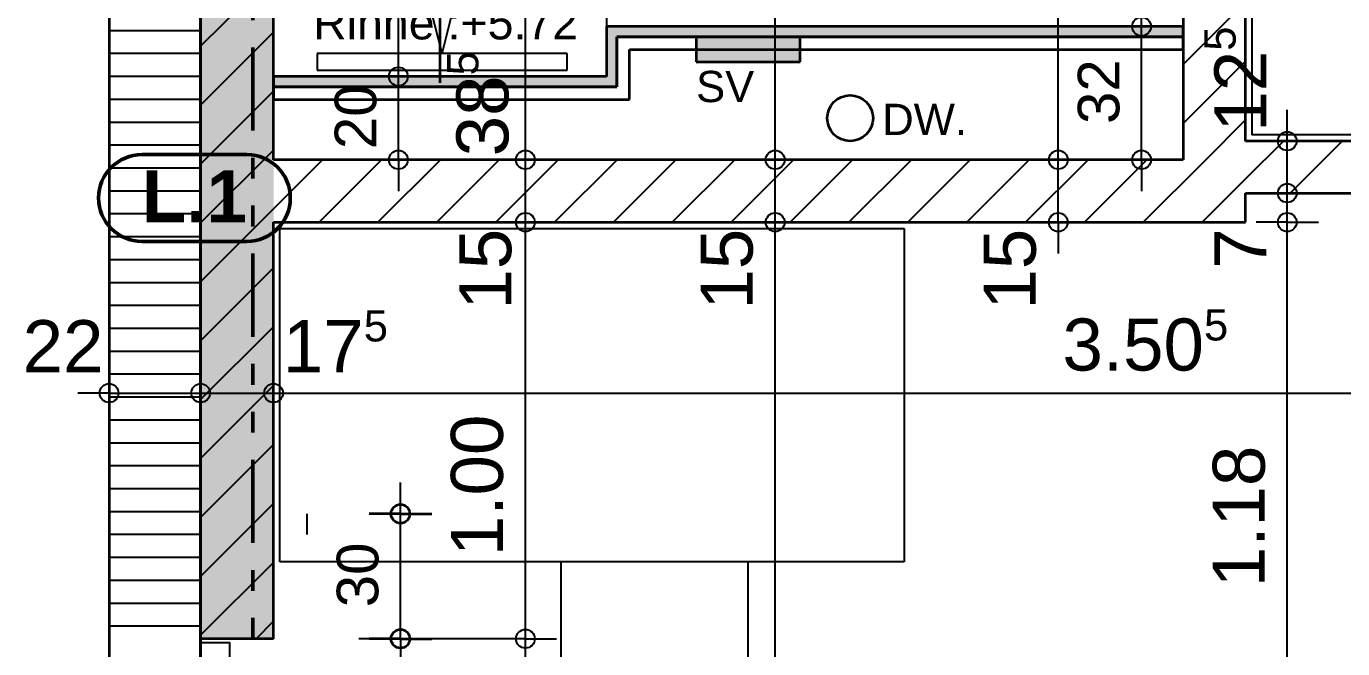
# Model space of a CAD drawing. Header units: centimetres. Extents: x 0.3 to 84.3, y 0.3 to 59.7.
# Drawn here: x 30.82 to 37.15, y 34.55 to 37.53 of the extents above; entities that cross this region are included whole.
import ezdxf

# ---------------------------------------------------------------- set-up
doc = ezdxf.new("R2010")
doc.units = ezdxf.units.CM
for name, pattern in [('AUSGEZOGEN', [0]), ('LINIE_23', [0.79, 0.4, -0.13, 0, -0.13, 0, -0.13]), ('PUNKT', [6.35, 0, -6.35]), ('RAND', [44.45, 12.7, -6.35, 12.7, -6.35, 0, -6.35]), ('VERDECKT', [9.525, 6.35, -3.175])]:
    doc.linetypes.add(name, pattern=pattern)
for name, color, linetype, lineweight in [('Bad', 7, 'AUSGEZOGEN', 25), ('Bauachsen grob', 7, 'RAND', 25), ('Daemmung', 7, 'AUSGEZOGEN', 35), ('Fenster', 7, 'AUSGEZOGEN', 35), ('Fuellflaeche tragende Wände MW', 7, 'AUSGEZOGEN', 25), ('Leichtbauwaende', 7, 'AUSGEZOGEN', 35), ('Text Werkplan Ausfuehrung', 7, 'AUSGEZOGEN', 50), ('Vorhangbrett', 7, 'AUSGEZOGEN', 25), ('Wand Mauerwerk tragend', 7, 'AUSGEZOGEN', 35), ('Werkplan- Ausfuehrungsmasse', 7, 'AUSGEZOGEN', 25)]:
    doc.layers.add(name, color=color, linetype=linetype, lineweight=lineweight)
for name, color, linetype, lineweight, true_color in [('Fachplaner Sanitaer', 7, 'AUSGEZOGEN', 35, 0x656565), ('Moebel', 7, 'AUSGEZOGEN', 25, 0xababab), ('Sanitaer Apparate', 7, 'AUSGEZOGEN', 35, 0x656565), ('Sanitaer Leitungen', 7, 'AUSGEZOGEN', 35, 0x656565), ('Sanitaer Text', 7, 'AUSGEZOGEN', 35, 0x656565), ('Sanitaer Vermassung', 7, 'AUSGEZOGEN', 35, 0x656565)]:
    doc.layers.add(name, color=color, linetype=linetype, lineweight=lineweight, true_color=true_color)
doc.styles.add('ARIAL', font='ARIAL.TTF')

msp = doc.modelspace()

# ---------------------------------------------------------------- hatches: boundary and pattern name
at = {"layer": 'Fachplaner Sanitaer', "linetype": 'AUSGEZOGEN', "lineweight": 35, "true_color": 0xedf5de}
msp.add_hatch(color=7, dxfattribs=at).paths.add_polyline_path([(34.04, 37.484), (34.04, 37.364), (34.54, 37.364), (34.54, 37.484)])
at = {"layer": 'Fuellflaeche tragende Wände MW', "linetype": 'AUSGEZOGEN', "lineweight": 25}
msp.add_hatch(color=254, dxfattribs=at).paths.add_polyline_path([(31.66, 37.664), (31.66, 34.594), (32.01, 34.594), (32.01, 37.664)])
at = {"layer": 'Leichtbauwaende', "linetype": 'AUSGEZOGEN', "lineweight": 25, "true_color": 0xababab}
for points in [[(33.61, 37.484), (36.38, 37.484), (36.38, 37.534), (33.61, 37.534)], [(33.66, 37.244), (33.66, 37.484), (33.61, 37.484), (33.61, 37.244)], [(32.01, 37.244), (33.61, 37.244), (33.61, 37.294), (32.01, 37.294)]]:
    msp.add_hatch(color=253, dxfattribs=at).paths.add_polyline_path(points)

# ---------------------------------------------------------------- linework, layer by layer
at = {"layer": 'Bad', "color": 7, "linetype": 'AUSGEZOGEN', "lineweight": 25}
for p, q in [((32.82, 37.404), (32.01, 40.594)), ((32.82, 37.404), (33.61, 40.594)), ((33.61, 40.594), (33.61, 37.534)), ((32.22, 37.404), (32.22, 37.324)), ((33.42, 37.404), (32.22, 37.404)), ((33.42, 37.324), (33.42, 37.404)), ((32.22, 37.324), (33.42, 37.324))]:
    msp.add_line(p, q, dxfattribs=at)
at = {"layer": 'Bauachsen grob', "color": 32, "linetype": 'LINIE_23', "lineweight": 50, "true_color": 0xc36e14}
msp.add_line((31.91, 1.394), (31.91, 57.974), dxfattribs=at)
at = {"layer": 'Daemmung', "color": 7, "linetype": 'AUSGEZOGEN', "lineweight": 35}
for p, q in [((31.22, 37.864), (31.22, 34.394)), ((31.66, 34.594), (31.66, 37.664)), ((31.66, 34.394), (31.66, 34.594))]:
    msp.add_line(p, q, dxfattribs=at)
at = {"layer": 'Daemmung', "color": 7, "linetype": 'AUSGEZOGEN', "lineweight": 25}
for p, q in [((31.66, 37.514), (31.22, 37.514)), ((31.66, 37.404), (31.22, 37.404)), ((31.66, 37.294), (31.22, 37.294)), ((31.66, 37.184), (31.22, 37.184)), ((31.66, 37.184), (31.22, 37.184)), ((31.66, 37.074), (31.22, 37.074)), ((31.66, 36.964), (31.22, 36.964)), ((31.66, 36.854), (31.22, 36.854)), ((31.66, 36.744), (31.22, 36.744)), ((31.66, 36.744), (31.22, 36.744)), ((31.66, 36.634), (31.22, 36.634)), ((31.66, 36.524), (31.22, 36.524)), ((31.66, 36.414), (31.22, 36.414)), ((31.66, 36.304), (31.22, 36.304)), ((31.66, 36.304), (31.22, 36.304)), ((31.66, 36.194), (31.22, 36.194)), ((31.66, 36.084), (31.22, 36.084)), ((31.66, 35.974), (31.22, 35.974)), ((31.66, 35.864), (31.22, 35.864)), ((31.66, 35.864), (31.22, 35.864)), ((31.66, 35.754), (31.22, 35.754)), ((31.66, 35.644), (31.22, 35.644)), ((31.66, 35.534), (31.22, 35.534)), ((31.66, 35.424), (31.22, 35.424)), ((31.66, 35.424), (31.22, 35.424)), ((31.66, 35.314), (31.22, 35.314)), ((31.66, 35.204), (31.22, 35.204)), ((31.66, 35.094), (31.22, 35.094)), ((31.66, 34.984), (31.22, 34.984)), ((31.66, 34.984), (31.22, 34.984)), ((31.66, 34.874), (31.22, 34.874)), ((31.66, 34.764), (31.22, 34.764)), ((31.66, 34.654), (31.22, 34.654))]:
    msp.add_line(p, q, dxfattribs=at)
at = {"layer": 'Fachplaner Sanitaer', "color": 55, "linetype": 'VERDECKT', "lineweight": 35, "true_color": 0x91b44b}
for p, q in [((34.04, 37.484), (34.04, 37.364)), ((34.54, 37.484), (34.04, 37.484)), ((34.54, 37.364), (34.54, 37.484)), ((34.04, 37.364), (34.54, 37.364))]:
    msp.add_line(p, q, dxfattribs=at)
at = {"layer": 'Fenster', "color": 7, "linetype": 'AUSGEZOGEN', "lineweight": 25}
msp.add_lwpolyline([(31.66, 34.574), (31.66, 34.354), (31.8, 34.354), (31.8, 34.574), (31.66, 34.574)], dxfattribs=at)
at = {"layer": 'Leichtbauwaende', "color": 7, "linetype": 'AUSGEZOGEN', "lineweight": 35}
for p, q in [((36.38, 37.534), (33.61, 37.534)), ((33.61, 37.534), (33.61, 37.484)), ((36.38, 37.484), (36.38, 37.534)), ((33.61, 37.484), (33.61, 37.294)), ((33.66, 37.424), (33.66, 37.484)), ((33.66, 37.484), (36.38, 37.484)), ((36.38, 37.484), (33.66, 37.484)), ((33.66, 37.484), (33.66, 37.424)), ((36.38, 37.424), (36.38, 37.484)), ((33.66, 37.244), (33.66, 37.424)), ((33.66, 37.424), (33.66, 37.244)), ((33.72, 37.184), (33.72, 37.424)), ((33.72, 37.424), (36.38, 37.424)), ((33.61, 37.294), (32.01, 37.294)), ((32.01, 37.294), (32.01, 37.244)), ((33.61, 37.244), (32.01, 37.244)), ((32.01, 37.244), (32.01, 37.184)), ((32.01, 37.244), (33.61, 37.244)), ((33.61, 37.244), (33.66, 37.244)), ((33.66, 37.244), (33.61, 37.244)), ((32.01, 37.184), (33.66, 37.184)), ((33.66, 37.184), (33.72, 37.184))]:
    msp.add_line(p, q, dxfattribs=at)
at = {"layer": 'Moebel', "color": 253, "linetype": 'AUSGEZOGEN', "lineweight": 25, "true_color": 0xababab}
for p, q in [((36.71, 38.214), (36.71, 37.014)), ((39.31, 37.014), (36.71, 37.014)), ((32.04, 34.964), (32.04, 36.564)), ((32.04, 36.564), (35.04, 36.564)), ((35.04, 36.564), (35.04, 34.964)), ((35.04, 34.964), (32.04, 34.964)), ((33.39, 34.964), (33.39, 34.364)), ((34.29, 34.364), (34.29, 34.964))]:
    msp.add_line(p, q, dxfattribs=at)
at = {"layer": 'Sanitaer Apparate', "color": 240, "linetype": 'VERDECKT', "lineweight": 35}
msp.add_line((32.81, 37.264), (32.81, 38.064), dxfattribs=at)
at = {"layer": 'Sanitaer Leitungen', "color": 251, "linetype": 'AUSGEZOGEN', "lineweight": 35, "true_color": 0x656565}
msp.add_circle((34.78, 37.094), 0.11, dxfattribs=at)
at = {"layer": 'Sanitaer Vermassung', "color": 240, "linetype": 'AUSGEZOGEN', "lineweight": 25}
for p, q in [((32.61, 37.294), (32.61, 40.594)), ((36.18, 37.534), (36.18, 37.684)), ((36.18, 37.534), (36.03, 37.534)), ((36.18, 37.534), (36.33, 37.534)), ((36.18, 37.534), (36.18, 37.534)), ((36.18, 36.894), (36.18, 37.534)), ((32.61, 37.294), (32.46, 37.294)), ((32.61, 37.294), (32.76, 37.294)), ((32.61, 37.294), (32.61, 37.294)), ((32.61, 36.894), (32.61, 37.294)), ((32.61, 36.894), (32.46, 36.894)), ((32.61, 36.894), (32.76, 36.894)), ((32.61, 36.894), (32.61, 36.894)), ((32.61, 36.894), (32.61, 36.744)), ((36.18, 36.894), (36.03, 36.894)), ((36.18, 36.894), (36.33, 36.894)), ((36.18, 36.894), (36.18, 36.894)), ((36.18, 36.894), (36.18, 36.744))]:
    msp.add_line(p, q, dxfattribs=at)
for centre in [(36.18, 37.534), (32.61, 37.294), (32.61, 36.894), (36.18, 36.894)]:
    msp.add_circle(centre, 0.045, dxfattribs=at)
at = {"layer": 'Text Werkplan Ausfuehrung', "color": 92, "linetype": 'AUSGEZOGEN', "lineweight": 50, "true_color": 0x00b300}
for p, q in [((31.8825, 36.919), (31.3779, 36.919)), ((31.8825, 36.5023), (31.3779, 36.5023))]:
    msp.add_line(p, q, dxfattribs=at)
for centre, start, end in [((31.3779, 36.7107), 90, 270), ((31.8825, 36.7107), 270, 90)]:
    msp.add_arc(centre, 0.2083, start, end, dxfattribs=at)
at = {"layer": 'Vorhangbrett', "color": 191, "linetype": 'PUNKT', "lineweight": 25, "true_color": 0xbe96ea}
for p, q in [((32.17, 40.594), (32.17, 37.294)), ((32.17, 35.194), (32.17, 31.194)), ((32.33, 31.194), (32.33, 35.194))]:
    msp.add_line(p, q, dxfattribs=at)
at = {"layer": 'Vorhangbrett', "color": 191, "linetype": 'AUSGEZOGEN', "lineweight": 25, "true_color": 0xbe96ea}
for p, q in [((32.62, 35.194), (32.62, 35.344)), ((32.62, 34.594), (32.62, 35.194)), ((32.62, 34.594), (32.62, 34.444))]:
    msp.add_line(p, q, dxfattribs=at)
at = {"layer": 'Vorhangbrett', "color": 191, "linetype": 'AUSGEZOGEN', "lineweight": 35, "true_color": 0xbe96ea}
for p, q in [((32.62, 35.194), (32.47, 35.194)), ((32.62, 35.194), (32.77, 35.194)), ((32.62, 34.594), (32.47, 34.594)), ((32.62, 34.594), (32.77, 34.594))]:
    msp.add_line(p, q, dxfattribs=at)
for centre in [(32.62, 35.194), (32.62, 34.594)]:
    msp.add_circle(centre, 0.045, dxfattribs=at)
at = {"layer": 'Wand Mauerwerk tragend', "color": 7, "linetype": 'AUSGEZOGEN', "lineweight": 35}
for p, q in [((36.38, 38.734), (36.38, 37.534)), ((36.68, 36.984), (36.68, 38.734)), ((31.66, 37.664), (31.66, 34.594)), ((32.01, 37.294), (32.01, 37.664)), ((36.38, 37.534), (36.38, 37.484)), ((36.38, 37.484), (36.38, 37.424)), ((36.38, 37.424), (36.38, 36.894)), ((32.01, 37.244), (32.01, 37.294)), ((32.01, 37.184), (32.01, 37.244)), ((32.01, 36.894), (32.01, 37.184)), ((39.32, 36.984), (36.68, 36.984)), ((36.38, 36.894), (32.01, 36.894)), ((36.68, 36.734), (39.02, 36.734)), ((36.68, 36.594), (36.68, 36.734)), ((32.01, 34.594), (32.01, 36.594)), ((32.01, 36.594), (36.68, 36.594)), ((31.8, 34.594), (31.66, 34.594)), ((32.01, 34.594), (31.8, 34.594))]:
    msp.add_line(p, q, dxfattribs=at)
at = {"layer": 'Wand Mauerwerk tragend', "color": 7, "linetype": 'AUSGEZOGEN', "lineweight": 25}
for p, q in [((31.66, 37.4394), (31.8846, 37.664)), ((36.68, 36.8025), (36.8615, 36.984)), ((36.8943, 36.734), (37.1443, 36.984)), ((32.01, 36.658), (32.246, 36.894)), ((32.2288, 36.594), (32.5288, 36.894)), ((32.5117, 36.594), (32.8117, 36.894)), ((32.7945, 36.594), (33.0945, 36.894)), ((33.0774, 36.594), (33.3774, 36.894)), ((33.3602, 36.594), (33.6602, 36.894)), ((33.643, 36.594), (33.943, 36.894)), ((33.9259, 36.594), (34.2259, 36.894)), ((34.2087, 36.594), (34.5087, 36.894)), ((34.4916, 36.594), (34.7916, 36.894)), ((34.7744, 36.594), (35.0744, 36.894)), ((35.0573, 36.594), (35.3573, 36.894)), ((35.3401, 36.594), (35.6401, 36.894)), ((35.6229, 36.594), (35.9229, 36.894)), ((35.9058, 36.594), (36.2058, 36.894)), ((36.1886, 36.594), (36.4886, 36.894)), ((36.4715, 36.594), (36.68, 36.8025))]:
    msp.add_line(p, q, dxfattribs=at)
at = {"layer": 'Wand Mauerwerk tragend', "color": 180, "linetype": 'PUNKT', "lineweight": 35}
for p, q in [((31.8, 34.594), (31.66, 34.594)), ((31.66, 34.594), (31.66, 34.394)), ((31.8, 31.794), (31.8, 34.594))]:
    msp.add_line(p, q, dxfattribs=at)
at = {"layer": 'Wand Mauerwerk tragend', "color": 7, "linetype": 'AUSGEZOGEN', "lineweight": 25}
for points in [[(36.38, 37.3511), (36.68, 37.6511), (36.68, 37.6511)], [(31.66, 37.1565), (32.01, 37.5065), (32.01, 37.5065)], [(36.38, 37.0682), (36.68, 37.3682), (36.68, 37.3682)], [(31.66, 36.8737), (32.01, 37.2237), (32.01, 37.2237)], [(36.4886, 36.894), (36.68, 37.0854), (36.68, 37.0854)], [(31.66, 36.5909), (32.01, 36.9409), (32.01, 36.9409)], [(31.66, 36.308), (32.01, 36.658), (32.01, 36.658)], [(31.66, 36.0252), (32.01, 36.3752), (32.01, 36.3752)], [(31.66, 35.7423), (32.01, 36.0923), (32.01, 36.0923)], [(31.66, 35.4595), (32.01, 35.8095), (32.01, 35.8095)], [(31.66, 35.1766), (32.01, 35.5266), (32.01, 35.5266)], [(31.66, 34.8938), (32.01, 35.2438), (32.01, 35.2438)], [(31.66, 34.611), (32.01, 34.961), (32.01, 34.961)], [(31.9259, 34.594), (32.01, 34.6781), (32.01, 34.6781)]]:
    msp.add_lwpolyline(points, dxfattribs=at)
at = {"layer": 'Werkplan- Ausfuehrungsmasse', "color": 7, "linetype": 'AUSGEZOGEN', "lineweight": 25}
for p, q in [((34.42, 36.894), (34.42, 40.594)), ((35.78, 36.894), (35.78, 38.734)), ((33.22, 36.894), (33.22, 37.664)), ((36.88, 36.984), (36.88, 37.134)), ((36.88, 36.984), (36.73, 36.984)), ((36.88, 36.984), (37.03, 36.984)), ((36.88, 36.984), (36.88, 36.984)), ((36.88, 36.734), (36.88, 36.984)), ((33.22, 36.894), (33.07, 36.894)), ((33.22, 36.894), (33.37, 36.894)), ((33.22, 36.894), (33.22, 36.894)), ((33.22, 36.594), (33.22, 36.894)), ((34.42, 36.894), (34.27, 36.894)), ((34.42, 36.894), (34.57, 36.894)), ((34.42, 36.894), (34.42, 36.894)), ((34.42, 36.594), (34.42, 36.894)), ((35.78, 36.894), (35.63, 36.894)), ((35.78, 36.894), (35.93, 36.894)), ((35.78, 36.894), (35.78, 36.894)), ((36.88, 36.734), (36.73, 36.734)), ((36.88, 36.734), (37.03, 36.734)), ((36.88, 36.734), (36.88, 36.734)), ((36.88, 36.594), (36.88, 36.734)), ((33.22, 36.594), (33.07, 36.594)), ((33.22, 36.594), (33.37, 36.594)), ((33.22, 36.594), (33.22, 36.594)), ((33.22, 34.594), (33.22, 36.594)), ((34.42, 36.594), (34.27, 36.594)), ((34.42, 36.594), (34.57, 36.594)), ((34.42, 36.594), (34.42, 36.594)), ((34.42, 29.834), (34.42, 36.594)), ((35.78, 36.594), (35.63, 36.594)), ((35.78, 36.594), (35.93, 36.594)), ((35.78, 36.594), (35.78, 36.594)), ((35.78, 36.594), (35.78, 36.444)), ((36.88, 36.594), (36.73, 36.594)), ((36.88, 36.594), (37.03, 36.594)), ((36.88, 36.594), (36.88, 36.594)), ((36.88, 34.234), (36.88, 36.594)), ((31.22, 35.774), (31.22, 35.924)), ((31.66, 35.774), (31.66, 35.924)), ((32.01, 35.774), (32.01, 35.924)), ((31.22, 35.774), (31.07, 35.774)), ((31.22, 35.774), (31.22, 35.624)), ((31.22, 35.774), (31.22, 35.774)), ((31.22, 35.774), (31.66, 35.774)), ((31.66, 35.774), (31.66, 35.624)), ((31.66, 35.774), (31.66, 35.774)), ((31.66, 35.774), (32.01, 35.774)), ((32.01, 35.774), (32.01, 35.624)), ((32.01, 35.774), (32.01, 35.774)), ((33.22, 34.594), (33.07, 34.594)), ((33.22, 34.594), (33.37, 34.594)), ((33.22, 31.794), (33.22, 34.594))]:
    msp.add_line(p, q, dxfattribs=at)
for points in [[(35.78, 36.594), (35.78, 36.6224), (35.78, 36.6224), (35.78, 36.894)], [(32.01, 35.774), (35.2902, 35.774), (35.2902, 35.774), (39.02, 35.774)], [(33.22, 34.594), (33.1942, 34.594), (33.1942, 34.594), (33.1667, 34.594), (33.1667, 34.594), (33.1573, 34.594), (33.1573, 34.594), (33.1553, 34.594), (33.1553, 34.594), (33.1544, 34.594), (33.1544, 34.594), (33.1535, 34.594), (33.1535, 34.594), (33.1524, 34.594), (33.1524, 34.594), (33.1523, 34.594), (33.1523, 34.594), (33.1425, 34.594), (33.1425, 34.594), (33.1425, 34.594), (33.1425, 34.594), (32.42, 34.594)]]:
    msp.add_lwpolyline(points, dxfattribs=at)
for centre in [(36.88, 36.984), (33.22, 36.894), (34.42, 36.894), (35.78, 36.894), (36.88, 36.734), (33.22, 36.594), (34.42, 36.594), (35.78, 36.594), (36.88, 36.594), (31.22, 35.774), (31.66, 35.774), (32.01, 35.774), (33.22, 34.594)]:
    msp.add_circle(centre, 0.045, dxfattribs=at)

# ---------------------------------------------------------------- texts
at = {"layer": 'Sanitaer Leitungen', "color": 251, "linetype": 'AUSGEZOGEN', "lineweight": 25, "true_color": 0x656565, "insert": (34.9343, 37.0131), "char_height": 0.15, "width": 0.075, "attachment_point": 7, "style": 'ARIAL'}
msp.add_mtext('DW.', dxfattribs=at)
at = {"layer": 'Sanitaer Text', "color": 240, "linetype": 'AUSGEZOGEN', "lineweight": 35, "insert": (32.2, 37.47), "char_height": 0.16, "width": 0.08, "attachment_point": 7, "style": 'ARIAL'}
msp.add_mtext('Rinne\\~:+5.72', dxfattribs=at)
at = {"layer": 'Sanitaer Text', "color": 55, "linetype": 'AUSGEZOGEN', "lineweight": 25, "true_color": 0x91b44b, "insert": (34.04, 37.169), "char_height": 0.15, "width": 0.075, "attachment_point": 7, "style": 'ARIAL'}
msp.add_mtext('SV', dxfattribs=at)
at = {"layer": 'Sanitaer Vermassung', "color": 240, "linetype": 'AUSGEZOGEN', "lineweight": 35, "char_height": 0.2, "width": 0.1, "attachment_point": 7, "rotation": 90, "style": 'ARIAL'}
for s, insert in [('32', (36.0765, 37.066)), ('20', (32.5066, 36.9453))]:
    msp.add_mtext(s, dxfattribs=dict(at, insert=insert))
at = {"layer": 'Text Werkplan Ausfuehrung', "color": 92, "linetype": 'AUSGEZOGEN', "lineweight": 50, "true_color": 0x00b300, "insert": (31.3779, 36.594), "char_height": 0.25, "width": 0.125, "attachment_point": 7, "style": 'ARIAL'}
msp.add_mtext('\\fArial|i0|b1|c0|p0;L.1', dxfattribs=at)
at = {"layer": 'Vorhangbrett', "color": 191, "linetype": 'AUSGEZOGEN', "lineweight": 35, "true_color": 0xbe96ea, "insert": (32.5165, 34.7453), "char_height": 0.2, "width": 0.1, "attachment_point": 7, "rotation": 90, "style": 'ARIAL'}
msp.add_mtext('30', dxfattribs=at)
at = {"layer": 'Werkplan- Ausfuehrungsmasse', "color": 7, "linetype": 'AUSGEZOGEN', "lineweight": 50, "attachment_point": 7, "rotation": 90, "style": 'ARIAL'}
for s, insert, char_height, width in [('5', (36.6342, 37.4175), 0.15, 0.075), ('5', (32.9962, 37.2992), 0.15, 0.075), ('12', (36.78, 37.029), 0.25, 0.125), ('38', (33.142, 36.9107), 0.25, 0.125), ('15', (33.1557, 36.1745), 0.25, 0.125), ('15', (34.3157, 36.1745), 0.25, 0.125), ('15', (35.6757, 36.1745), 0.25, 0.125), ('7', (36.78, 36.3706), 0.25, 0.125), ('1.00', (33.1157, 34.9908), 0.25, 0.125), ('1.18', (36.7757, 34.8418), 0.25, 0.125)]:
    msp.add_mtext(s, dxfattribs=dict(at, insert=insert, char_height=char_height, width=width))
at = {"layer": 'Werkplan- Ausfuehrungsmasse', "color": 7, "linetype": 'AUSGEZOGEN', "lineweight": 50, "attachment_point": 7, "style": 'ARIAL'}
for s, insert, char_height, width in [('5', (36.48, 36.0243), 0.15, 0.075), ('22', (30.8049, 35.874), 0.25, 0.125), ('17', (32.055, 35.874), 0.25, 0.125), ('5', (32.4435, 36.0198), 0.15, 0.075), ('3.50', (35.8002, 35.8784), 0.25, 0.125)]:
    msp.add_mtext(s, dxfattribs=dict(at, insert=insert, char_height=char_height, width=width))

doc.saveas('drawing.dxf')
